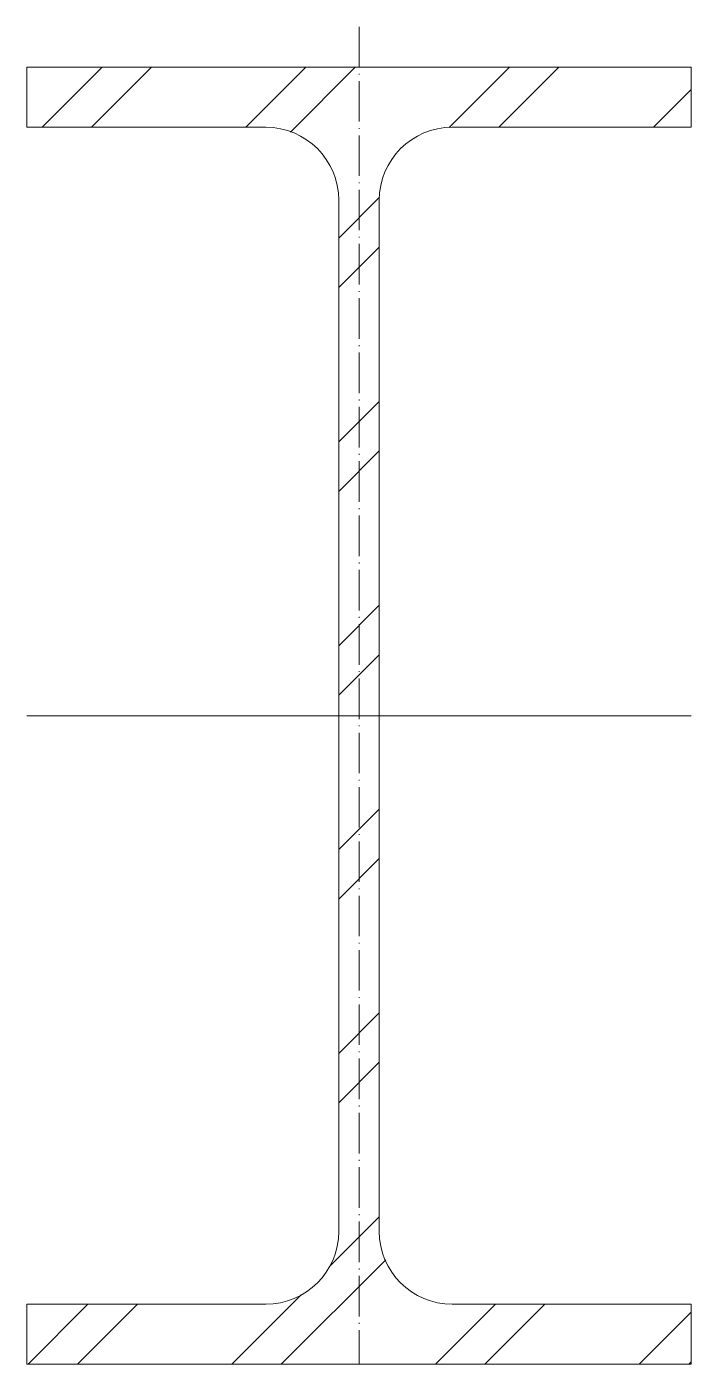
# Model space of a CAD drawing. Header units: metres. Extents: x -41 to 41, y -80 to 85.
import ezdxf

# ---------------------------------------------------------------- set-up
doc = ezdxf.new("R2010")
doc.units = ezdxf.units.M
doc.linetypes.add('MV_hartlijn_staal', pattern=[6.6, 5, -0.8, 0, -0.8])
doc.layers.add('A-DETL-GENF', color=92, linetype='Continuous', lineweight=18)

# ---------------------------------------------------------------- blocks, each defined once
blk = doc.blocks.new('28 Staalprofielen- IPE_HEA_HEB 2d - IPE160-3530748-00_0 Basismaterialen')
at = {"layer": 'A-DETL-GENF', "lineweight": 13}
h = blk.add_hatch(dxfattribs=at)
h.set_pattern_fill('FP_146', color=256, style=0, pattern_type=2)
h.set_pattern_definition([(45, (1653.222, -2635.394), (-12.57236, 12.57236), []), (45, (1653.222, -2616.344), (-12.57236, 12.57236), [])])
h.paths.add_polyline_path([(41, -80), (41, -72.6), (11.5, -72.6), (9.17, -72.29), (7, -71.39), (5.14, -69.96), (3.71, -68.1), (2.81, -65.93), (2.5, -63.6), (2.5, 63.6), (2.81, 65.93), (3.71, 68.1), (5.14, 69.96), (7, 71.39), (9.17, 72.29), (11.5, 72.6), (41, 72.6), (41, 80), (-41, 80), (-41, 72.6), (-11.5, 72.6), (-9.17, 72.29), (-7, 71.39), (-5.14, 69.96), (-3.71, 68.1), (-2.81, 65.93), (-2.5, 63.6), (-2.5, -63.6), (-2.81, -65.93), (-3.71, -68.1), (-5.14, -69.96), (-7, -71.39), (-9.17, -72.29), (-11.5, -72.6), (-41, -72.6), (-41, -80)])
at = {"layer": 'A-DETL-GENF', "linetype": 'MV_hartlijn_staal', "lineweight": 13}
blk.add_line((0, 85), (0, -80), dxfattribs=at)
at = {"layer": 'A-DETL-GENF'}
for p, q in [((41, 80), (-41, 80)), ((-41, 80), (-41, 72.6)), ((41, 80), (-41, 80)), ((-41, 80), (-41, 72.6)), ((41, 72.6), (41, 80)), ((41, 80), (41, 72.6)), ((-41, 72.6), (-11.5, 72.6)), ((-41, 72.6), (-11.5, 72.6)), ((11.5, 72.6), (41, 72.6)), ((41, 72.6), (11.5, 72.6)), ((-2.5, 63.6), (-2.5, -63.6)), ((-2.5, 63.6), (-2.5, -63.6)), ((2.5, -63.6), (2.5, 63.6)), ((2.5, 63.6), (2.5, -63.6)), ((-41, 0), (41, 0)), ((41, -72.6), (11.5, -72.6)), ((41, -72.6), (11.5, -72.6)), ((41, -80), (41, -72.6)), ((41, -80), (41, -72.6)), ((-11.5, -72.6), (-41, -72.6)), ((-41, -72.6), (-41, -80)), ((-41, -80), (-41, -72.6)), ((-41, -72.6), (-11.5, -72.6)), ((-41, -80), (41, -80)), ((41, -80), (-41, -80))]:
    blk.add_line(p, q, dxfattribs=at)
for centre, start, end in [((-11.5, 63.6), 0, 90), ((-11.5, 63.6), 360, 90), ((11.5, 63.6), 90, 180), ((11.5, 63.6), 90, 180), ((-11.5, -63.6), 270, 0), ((-11.5, -63.6), 270, 0), ((11.5, -63.6), 180, 270), ((11.5, -63.6), 180, 270)]:
    blk.add_arc(centre, 9, start, end, dxfattribs=at)

msp = doc.modelspace()

# ---------------------------------------------------------------- block references
msp.add_blockref('28 Staalprofielen- IPE_HEA_HEB 2d - IPE160-3530748-00_0 Basismaterialen', (0, 0))

doc.saveas('drawing.dxf')
